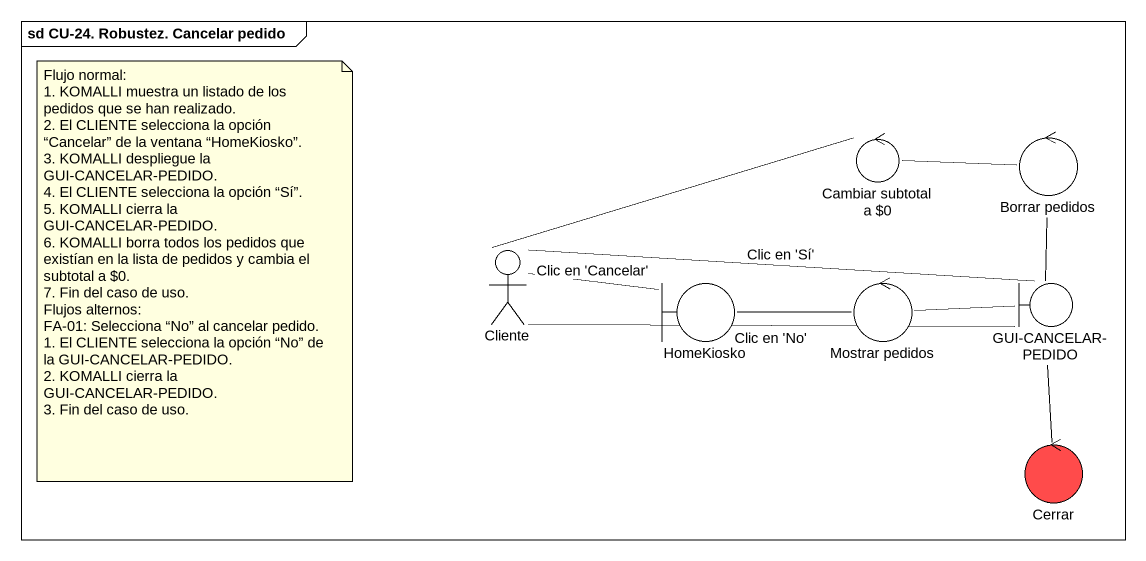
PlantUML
@startuml
mainframe sd CU-24. Robustez. Cancelar pedido
control "Cambiar subtotal a ~$0" as Cambiar_subtotal_a_0
control "Borrar pedidos" as Borrar_pedidos
actor Cliente
boundary HomeKiosko
control "Mostrar pedidos" as Mostrar_pedidos
boundary "GUI-CANCELAR-PEDIDO" as GUI_CANCELAR_PEDIDO
control Cerrar #FF4B4B
Cambiar_subtotal_a_0 -left- Cliente
Borrar_pedidos -left- Cambiar_subtotal_a_0
Cliente -right- HomeKiosko : Clic en 'Cancelar'
Cliente -right- GUI_CANCELAR_PEDIDO : Clic en 'Sí'
Cliente -right- GUI_CANCELAR_PEDIDO : Clic en 'No'
HomeKiosko -right- Mostrar_pedidos
Mostrar_pedidos -right- GUI_CANCELAR_PEDIDO
GUI_CANCELAR_PEDIDO -up- Borrar_pedidos
Cerrar -up- GUI_CANCELAR_PEDIDO
note as N1
  Flujo normal:
  1. KOMALLI muestra un listado de los pedidos que se han realizado.
  2. El CLIENTE selecciona la opción “Cancelar” de la ventana “HomeKiosko”.
  3. KOMALLI despliegue la GUI-CANCELAR-PEDIDO.
  4. El CLIENTE selecciona la opción “Sí”.
  5. KOMALLI cierra la GUI-CANCELAR-PEDIDO.
  6. KOMALLI borra todos los pedidos que existían en la lista de pedidos y cambia el subtotal a ~$0.
  7. Fin del caso de uso.
  Flujos alternos:
  FA-01: Selecciona “No” al cancelar pedido.
  1. El CLIENTE selecciona la opción “No” de la GUI-CANCELAR-PEDIDO.
  2. KOMALLI cierra la GUI-CANCELAR-PEDIDO.
  3. Fin del caso de uso.
end note
@enduml
